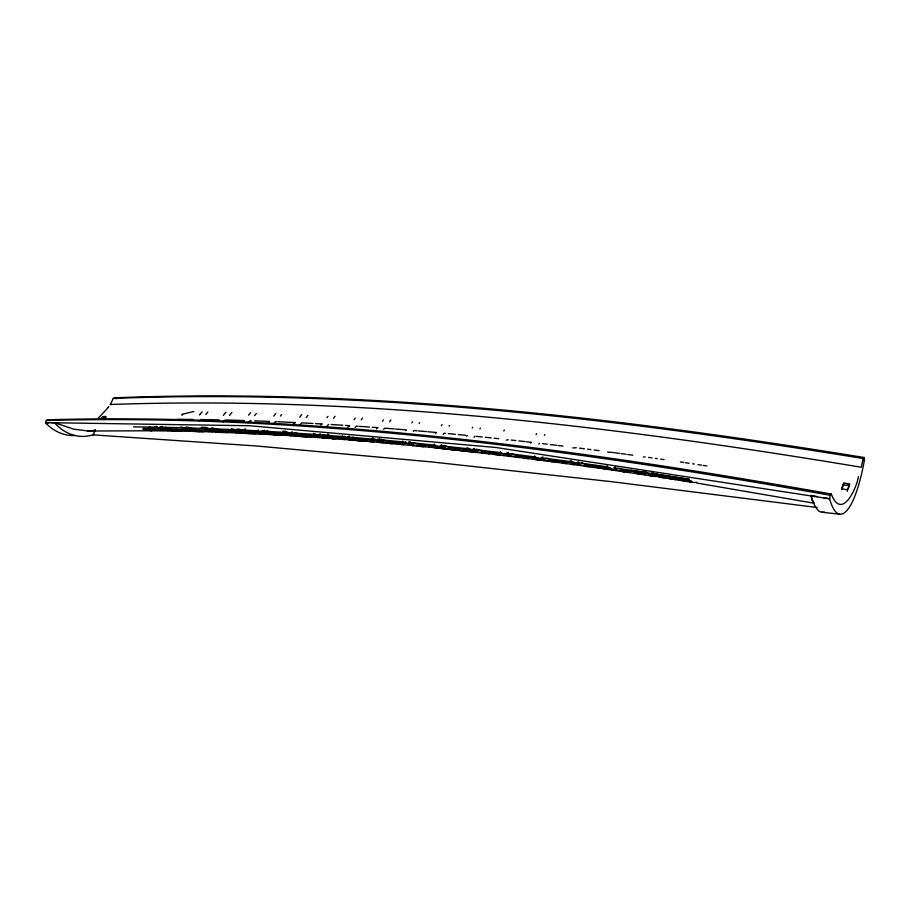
<?xml version="1.0" encoding="UTF-8"?>
<svg xmlns="http://www.w3.org/2000/svg" width="910" height="910" viewBox="0 0 910 910"><rect width="100%" height="100%" fill="white"/><g stroke="black" fill="none" stroke-linecap="round" stroke-linejoin="round"><path stroke-width="1.36" d="M238.022 428.906C232.823 429.679 247.429 433.74 239.637 432.33C237.089 431.226 232.653 431.078 231.731 428.553M841.909 489.648L843.786 483.039L849.656 484.063L848.268 489.023M847.346 491.366L847.369 489.796L841.477 488.75M197.618 430.908L196.856 431.351L199.301 431.647A72.948 47.445 -87.6 0 0 202.464 431.772L208.049 430.896M212.189 427.757L210.153 428.644L215.067 430.339L216.853 431.909L206.752 428.837L205.944 427.472L201.19 427.313M186.937 426.938C181.17 427.859 196.822 431.431 189.257 430.532C186.561 429.44 181.863 429.292 180.862 426.767M222.711 431.772L221.949 432.216L224.361 432.512A73.938 46.899 -87.5 0 0 227.477 432.625L233.017 431.806M144.417 428.087C140.254 428.94 148.967 431.624 148 428.769L162.435 428.951M858.448 476.635C856.39 489.171 841.477 520.691 831.274 494.039L830.17 495.267L829.601 498.805L496.212 447.527L249.772 425.755L51.438 422.729M162.367 426.369L160.376 427.245L171.035 430.498L171.808 429.122L177.484 429.247M188.017 429.008L195.98 431.203L196.276 429.725L215.067 430.339M110.36 404.495L113.261 398.421L115.217 397.772C366.15 388.092 616.821 417.303 864.102 457.491L863.158 458.538L861.326 467.251C613.431 426.028 362.1 395.691 110.36 404.495L110.258 404.643M213.372 429.918L221.085 432.068L221.414 430.578L240.729 431.385M238.602 430.76L246.883 433.183L247.258 431.693L263.365 432.5M264.719 430.271L262.774 431.101L273.398 434.582L273.83 433.08L291.678 434.138M831.274 494.039C573.107 448.209 311.243 412.753 48.458 419.738L46.251 420.465L45.5 422.888A64.121 47.013 -87.3 0 0 75.007 435.515M292.326 431.852L290.222 432.75L300.675 436.254L301.164 434.741L319.524 435.992M320.457 433.854L318.466 434.696L328.726 438.222L329.272 436.709L346.801 438.051M849.542 484.382L847.506 489.489M843.707 483.244L841.591 488.499M349.394 436.163L347.529 436.948L357.584 440.497L358.187 438.973L377.627 440.633M379.481 438.677L377.445 439.519L387.285 443.09L387.944 441.555L406.508 443.295M410.16 441.646C405.121 442.101 418.611 447.982 418.577 444.478L439.166 446.582M817.226 507.507L611.668 481.686L430.851 461.848L257.007 446.025L92.843 434.855L95.482 429.975M441.896 444.899C436.811 445.32 450.097 451.28 450.12 447.743L469.787 449.904M156.793 426.38L156.349 427.177L167.565 430.521L165.916 429.111M474.599 448.516C469.458 448.914 482.516 454.943 482.584 451.36L504.436 453.942M544.851 434.57L544.385 435.401M536.627 433.649L536.058 434.639M504.367 430.021L503.787 430.987M508.292 452.509C503.093 452.873 515.902 458.993 516.038 455.364L540.165 458.412M643.336 456.979L645.224 456.922M480.412 428.132L479.911 428.928M472.722 427.222L472.233 428.018M149.593 428.189L156.224 427.177L156.725 426.392M449.517 425.414L449.005 426.198M607.607 452.099L613.317 452.543M442.055 424.583L441.339 425.675M542.872 456.968C538.47 457.582 549.811 463.201 550.505 459.755L573.698 462.86M419.669 422.706L419.157 423.48M412.526 421.808L411.798 422.888M576.326 447.743L572.731 447.925M390.868 419.999L389.605 421.819M383.394 419.954L382.45 421.307M362.544 418.065L361.259 419.863M355.264 418.077L354.081 419.715M539.425 443.272L538.822 444.114M578.669 461.768C574.187 462.36 585.448 468.104 586.017 464.555L609.928 467.945M335.085 416.268L333.572 418.338M531.44 442.374L530.553 443.147M327.987 416.348L327.02 417.667M301.676 414.607L299.697 417.201M307.944 415.347L306.295 417.508M508.212 439.735L506.29 440.122M275.741 413.561L273.739 416.12M615.592 467.012C611.099 467.524 621.962 473.416 622.633 469.787L629.697 470.971M281.611 414.516L280.382 416.086M250.603 412.639L248.589 415.165M474.895 436.22L474.042 437.3M108.756 406.599L108.085 407.441M256.301 413.527L254.607 415.62M231.879 412.492L229.491 415.392M225.907 412.241L223.291 415.404M107.858 407.725L106.595 409.295M466.443 436.243L467.365 435.492M445.411 433.342L443.989 433.217L443.113 434.275M207.889 411.98L205.831 414.459M655.416 475.634L658.988 476.999L660.398 475.464L665.802 476.305M106.436 409.477L97.427 419.044M435.515 433.57L436.39 432.512L427.916 431.75M406.542 429.918L405.883 430.703M413.265 431.329L413.925 430.532L416.712 430.771M377.946 427.723L376.387 428.917M200.484 413.754L202.179 411.832M200.132 414.152L199.426 414.949M349.713 425.732L347.904 427.154M383.565 429.463L384.702 428.178L394.201 428.917M328.624 424.356L327.213 425.846M322.106 424.014L320.889 424.959M355.127 427.382L356.276 426.119L357.596 426.21M295.25 422.57L293.429 424.242M269.519 421.466L267.153 423.298M244.198 420.579L242.56 421.694M300.05 424.572L301.722 422.877L312.983 423.468M102.614 416.837L100.293 419.021M105.412 416.905L103.126 419.044M219.128 419.863L218.138 420.807M274.081 423.104L275.525 421.66L276.742 421.705M101.351 419.18L103.035 417.599L106.038 417.872L105.844 416.473L102.898 416.564L103.035 417.599M248.089 422.593L250.045 420.704L251.217 420.75M176.779 420.01L177.518 419.317L192.897 419.442M199.563 420.932L201.053 419.544L217.979 419.84M223.246 421.865L225.225 419.999L243.778 420.511M652.97 472.711L651.776 473.462L652.982 472.688M174.811 430.339L154.404 430.783A71.025 48.389 -87.7 0 1 151.196 430.669L148.694 430.373L149.308 430.009M182 430.828L178.11 431.158A71.981 47.946 -87.6 0 1 174.925 431.033L172.445 430.737L174.436 429.565L180.908 429.315M256.097 433.524L253.196 433.751A74.95 46.308 -87.4 0 1 250.113 433.638L247.725 433.342L249.795 432.136L260.897 432.694M284.659 434.502L279.62 435.139A75.985 45.648 -87.4 0 1 276.594 435.037L274.627 434.502M276.208 433.604L277.595 433.604M310.936 436.345L306.795 436.811A77.031 44.931 -87.3 0 1 303.815 436.709L301.494 436.402L302.564 435.799M303.223 435.424L307.523 435.458M329.943 438.154L331.809 438.677A78.112 44.158 -87.2 0 0 334.743 438.779L339.293 438.188M331.547 437.232L333.026 437.255M367.447 440.008L360.553 439.428L358.381 440.656L360.61 440.952A79.204 43.305 -87.1 0 0 363.488 441.043L365.399 440.895M378.389 442.374L385.248 443.079A80.137 42.542 -87 0 0 388.07 443.17L389.025 442.704M389.992 442.169L397.351 442.67M425.471 446.355L423.491 446.537A81.468 41.394 -86.8 0 1 420.738 446.457L418.611 446.162L420.841 444.922L425.209 445.365M455.409 449.745L454.807 449.79A82.628 40.313 -86.7 0 1 452.134 449.722L450.052 449.438L451.019 449.085M483.005 452.748L482.436 453.066L484.45 453.339A83.822 39.153 -86.6 0 0 487.055 453.396L488.215 453.294M522.886 456.399L518.109 455.808L515.788 457.07L517.745 457.343A85.04 37.901 -86.5 0 0 520.258 457.377L521.385 457.264M551.176 460.904L550.152 461.461L552.029 461.723A86.279 36.548 -86.4 0 0 552.836 461.779M551.915 460.505L557.42 460.835M590.874 466.375L589.703 466.523A87.553 35.092 -86.3 0 1 587.36 466.512L585.562 466.261L587.94 464.987L591.318 465.454M623.111 470.925L622.053 471.494L623.782 471.733A88.862 33.522 -86.1 0 0 624.772 471.778M623.862 470.527L626.205 470.459M663.925 477.306L663.458 477.363A90.192 31.839 -86 0 1 661.331 477.397L659.693 477.17L661.058 476.442M661.217 476.351L661.98 475.953M587.416 464.885L585.585 465.431M92.843 434.855L94.219 434.377M95.209 430.043L92.706 430.566A57.956 42.929 68.8 0 1 88.202 430.896M182 414.368L193.75 411.491M254.072 432.694L253.469 433.035M228.797 431.784L223.257 432.466A73.778 47.002 -87.5 0 1 220.14 432.352L216.398 432M696.559 482.232L695.536 482.414A91.33 30.337 -85.9 0 1 693.511 482.471L689.359 481.788M391.675 442.726L388.07 443.17L390.242 443.534A80.319 42.383 -87 0 0 393.063 443.625M517.051 456.365L514.65 456.683A84.835 38.118 -86.5 0 1 512.125 456.649L503.162 455.523M585.323 465.476L583.879 465.692A87.337 35.342 -86.3 0 1 581.399 465.692L571.503 464.271M278.881 434.536L275.161 434.889A75.814 45.762 -87.4 0 1 272.124 434.775L266.983 434.332M332.969 438.154L330.034 438.427A77.93 44.283 -87.2 0 1 327.088 438.324L323.334 437.915M149.547 428.2L142.847 429.088M657.486 476.351L657.247 476.374A89.965 32.123 -86.1 0 1 654.995 476.419L648.796 475.452M150.514 427.245L148.171 427.552M360.883 440.451L358.642 440.645A79.022 43.453 -87.1 0 1 355.753 440.542L348.974 439.883M188.905 431.124L195.195 431.533A72.789 47.536 -87.6 0 0 198.357 431.647L203.954 430.987L200.132 430.874M549.503 460.915L548.684 460.995A86.075 36.775 -86.4 0 1 546.239 460.96L540.062 460.085M304.543 436.345L302.211 436.516A76.861 45.056 -87.3 0 1 299.219 436.413L289.767 435.651M419.885 445.9L418.35 446.025A81.274 41.564 -86.9 0 1 415.597 445.945L411.855 445.502M176.95 430.896L174.117 431.078A71.81 48.025 -87.6 0 1 170.921 430.965L167.201 430.646M620.006 470.811L619.881 470.823A88.645 33.795 -86.2 0 1 617.64 470.834L611.44 469.89M450.575 449.142L449.529 449.221A82.435 40.495 -86.7 0 1 446.833 449.153L434.878 447.822M489.364 451.951L486.395 451.997M457.093 448.357L453.544 448.346M250.739 433.444L248.851 433.547A74.779 46.41 -87.5 0 1 245.78 433.433L242.026 433.069M395.418 442.203L390.265 442.01M482.198 452.725L481.617 452.771A83.618 39.358 -86.6 0 1 479.001 452.714L449.312 449.29M113.261 398.421C364.546 388.809 615.547 418.202 863.158 458.538M555.612 460.392L552.495 460.187M48.458 422.809L45.5 422.888L54.418 422.649A62.585 45.568 -87.5 0 0 94.196 434.4M88.225 430.999L73.767 429.179L54.418 422.649M46.251 420.465C309.423 413.572 571.651 449.256 830.17 495.267M173.412 429.725L171.66 429.713M254.299 432.421L249.795 432.136M87.565 431.022L151.629 430.76M364.512 439.689L360.553 439.428M300.846 435.037L299.743 435.014M178.531 429.85L174.436 429.565M147.807 430.225L149.024 430.237M148.694 430.373L150.241 430.259M149.911 430.385L153.926 430.305M151.14 430.396L152.357 430.419M133.52 426.858L156.224 427.177M153.585 430.43L155.155 430.316M154.814 430.441L156.395 430.339M156.042 430.464L157.623 430.35M157.282 430.475L161.332 430.407M159.75 430.521L162.583 430.43M163.959 429.372L168.725 429.486M162.219 430.555L166.314 430.498M626.501 470.379L624.465 470.208M160.376 427.245L180.783 427.711M163.823 430.453L165.063 430.475M165.95 430.623L167.565 430.521M171.569 430.601L175.334 430.68M172.445 430.737L177.859 430.726M177.837 429.634L190.099 429.554M176.221 430.817L180.396 430.794M181.249 429.702L184.662 429.793M180.009 430.908L181.659 430.817M181.272 430.93L182.933 430.851M182.535 430.965L186.755 430.953M185.083 431.033L190.588 431.056M191.555 429.964L195.309 430.237M327.827 436.914L327.02 436.88M184.923 427.825L205.899 428.496M208.049 431.101L211.893 431.215M195.98 431.203L197.277 431.249M196.856 431.351L201.155 431.363M198.152 431.397L205.057 431.488M204.693 430.339L209.38 430.498M202.031 431.511L203.328 431.556M423.605 445.172L420.841 444.922M204.625 431.59L206.354 431.533M205.922 431.636L210.278 431.67M254.766 420.864L269.098 421.398M207.662 431.579L208.97 431.624M209.835 431.772L215.533 431.852M211.586 431.715L212.906 431.761M215.079 431.954L216.853 431.909M210.153 428.644L231.72 429.543M232.994 431.943L234.314 432M272.693 433.422L271.578 433.365M589.862 465.169L587.94 464.987M228.774 431.215L234.791 431.465M221.085 432.068L223.735 432.17M223.268 432.261L229.07 432.387M225.93 432.375L233.085 432.557M229.923 432.534L231.265 432.591M277.959 421.762L295.102 422.547M232.596 432.648L238.465 432.796M235.28 432.762L236.634 432.83M242.06 431.784L245.256 432.045M237.976 432.887L242.526 432.978M236.1 429.736L258.281 430.851L268.928 434.332L267.119 432.705M252.969 432.785L254.322 432.853M239.819 432.853L241.173 432.921M244.483 429.088L245.734 429.145M246.883 433.183L248.237 433.251M247.725 433.342L253.719 433.524M520.179 456.012L518.109 455.808M249.602 433.319L250.978 433.387M253.196 433.604L255.084 433.592M269.531 433.592L272.272 433.729M254.561 433.672L256.461 433.661M255.938 433.74L261.978 433.956M258.69 433.888L260.067 433.956M265.879 432.955L269.906 433.194M261.443 434.024L268.928 434.332M264.207 434.172L265.595 434.252M315.497 423.605L321.833 423.958M262.774 431.101L285.592 432.455L296.08 435.958L294.487 434.502M286.388 434.502L287.787 434.582M273.398 434.582L277.607 434.821M274.24 434.73L275.639 434.809M277.038 434.889L287.514 435.412M331.183 424.504L342.786 425.232M282.657 433.888L289.027 434.275M279.017 434.912L281.838 435.071M284.091 435.31L285.501 435.389M282.942 431.192L285.672 431.42M292.872 434.514L297.274 434.821M286.923 435.48L291.78 435.685M294.044 435.924L295.466 436.015M345.39 425.391L349.292 425.652M290.222 432.75L313.7 434.354L323.994 437.881L322.288 436.288M300.675 436.254L303.565 436.447M301.494 436.402L315.19 437.244M310.128 435.628L316.68 436.083M305.009 436.55L306.454 436.641M310.173 436.993L311.629 437.096M358.915 426.301L369.505 427.052M314.541 437.289L317.465 437.494M320.627 436.356L325.405 436.743M316.646 437.346L319.581 437.562M318.932 437.608L322.527 437.767M372.167 427.245L377.525 427.632M318.466 434.696L342.626 436.55L352.716 440.099L349.963 438.154M321.867 437.812L323.994 437.881M327.475 434.229L328.84 434.332M335.699 437.46L343.764 438.074M328.726 438.222L334.675 438.677M332.503 438.597L339.157 439.018M219.651 430.999L218.502 430.885M338.463 439.052L345.163 439.496M342.956 439.405L351.203 439.974M395.566 429.031L405.166 429.804M348.155 438.154L350.885 438.381M347.529 436.948L372.395 439.075L382.28 442.635L380.425 440.884M357.584 440.497L361.429 440.906M370.211 440.235L374.374 440.599M360.644 440.759L365.24 441.145M362.965 441.031L367.56 441.43M418.111 430.896L426.506 431.624M366.775 441.27L380.721 442.499M369.107 441.555L373.737 441.964M378.56 440.963L381.358 441.213M377.445 439.519L403.05 441.919L412.696 445.502L410.455 443.625M387.285 443.09L397.511 444.125M388.058 443.238L391.209 443.534M843.752 484.973L849.633 485.508M400.207 442.931L404.484 443.341M448.277 433.615L455.478 434.298M396.737 443.966L410.251 445.343M399.092 444.273L403.858 444.728M458.367 434.582L465.624 435.287M408.249 442.431L434.616 445.115L444.012 448.721L442.499 447.231M409.489 445.195L412.696 445.502M417.849 446.014L419.464 446.173M418.611 446.162L423.468 446.651M476.374 436.368L482.266 436.971M428.132 445.661L434.013 446.264M422.706 446.503L429.964 447.322M485.235 437.278L491.184 437.903M429.213 447.163L444.012 448.721M494.175 438.222L498.669 438.7M439.974 445.684L467.137 448.675L476.248 452.281L474.849 450.894M453.817 448.346L459.834 449.005M450.052 449.438L475.27 452.236M511.249 440.065L515.811 440.565M462.849 449.335L467.387 449.836M304.714 435.333L303.622 435.196M821.764 512.216L839.976 514.23M518.871 440.906L525.002 441.6M526.537 441.782L531.156 442.305M471.323 450.075L472.847 450.245M445.354 447.47L444.364 447.345L444.751 448.869M544.703 459.175L544.032 459.084M472.654 449.312L500.648 452.611L509.463 456.228L507.825 454.568M486.27 451.986L492.469 452.714M481.72 452.918L489.307 453.862M542.542 443.636L547.24 444.194M494.016 452.896L500.25 453.635M493.777 454.329L504.208 455.58M488.59 453.715L499.681 455.102M556.681 445.32L550.379 444.569M332.491 437.266L331.684 437.164M563.017 446.093L558.262 445.513M506.324 453.305L535.171 456.945L543.679 460.551L542.269 459.106M515.094 456.922L519.326 457.502M524.478 456.592L529.279 457.195M523.955 458.026L533.556 459.3M518.632 457.355L528.198 458.617M584.391 448.766L579.545 448.152M530.883 457.4L535.717 458.014M590.874 449.597L587.633 449.176M534.67 459.391L540.745 460.233M532.873 459.163L538.947 459.994M599.042 450.655L594.139 450.018M541.029 457.707L570.775 461.688L578.931 465.294L577.395 463.69M559.058 461.051L564.007 461.711M549.481 461.313L557.443 462.428M614.421 452.691L619.403 453.362M565.667 461.939L570.638 462.61M554.952 462.041L566.611 463.656M626.091 454.272L621.075 453.589M562.278 463.019L574.005 464.669M632.814 455.193L627.764 454.5M576.815 462.519L607.482 466.853L615.274 470.447L613.977 469.071M584.914 466.125L594.958 467.581M585.562 466.261L587.428 466.523M648.625 457.4L652.049 457.878M593.013 465.692L603.216 467.137M592.433 467.171L600.634 468.388M655.473 458.367L657.191 458.617M604.922 467.376L608.358 467.865M598.109 467.979L604.433 468.934M660.637 459.106L664.084 459.607M605.707 469.06L613.977 470.311M603.808 468.786L608.244 469.48M613.715 467.763L645.349 472.483L652.754 476.055L651.332 474.519M683.819 462.485L680.316 461.973M626.125 470.299L636.704 472.017M623.373 471.642L627.866 472.347M621.439 471.357L623.987 471.778M689.097 463.27L685.571 462.746M636.67 471.869L645.52 473.337M631.392 471.084L640.219 472.54M635.043 473.371L637.603 473.803M629.197 472.495L635.646 473.507M627.252 472.21L629.8 472.631M701.496 465.135L697.947 464.6M692.624 463.804L694.398 464.066M641.971 472.665L647.294 473.462M638.957 473.962L645.44 474.986M637 473.666L641.516 474.394M703.282 465.408L706.854 465.954M644.849 474.849L651.355 475.885M630.71 470.242L689.279 479.32L651.969 473.496L655.382 475.611M659.113 477.033L663.674 477.784M659.693 477.17L661.684 477.477M673.047 477.432L674.867 477.716M667.61 476.578L669.419 476.863M669.112 478.592L675.72 479.672M665.096 477.966L671.694 479.035M663.094 477.648L665.676 478.091M679.19 480.173L681.783 480.628M673.138 479.217L679.759 480.309M687.312 481.47L689.916 481.925M683.251 480.821L687.88 481.595M681.215 480.491L683.808 480.946M863.419 459.527L864.5 459.709L864.102 457.491M696.662 483.017L813.915 503.185M813.995 502.889L812.095 500.147L811.094 495.438L817.237 496.553M823.402 497.668L829.601 498.805A91.284 21.613 -85.4 0 0 864.5 459.709M686.993 479.161L688.051 479.365C686.788 481.39 693.443 483.085 690.326 480.946M688.324 480.958L651.969 473.496M148 428.769L146.794 428.508M171.808 429.122L165.108 427.268M196.276 429.725L188.074 427.268M221.414 430.578L213.452 428.155M247.258 431.693L238.989 429.076M165.233 428.894L162.276 428.155M273.83 433.08L266.789 430.885M301.164 434.741L294.635 432.694M329.272 436.709L322.595 434.536M358.187 438.973L352.818 437.278M387.819 441.532L383.076 440.008M418.577 444.478L413.333 442.715M293.441 434.104L291.655 433.626M450.12 447.743L443.796 445.422M474.383 450.427L472.836 449.984M482.584 451.36L476.578 449.096M265.595 432.341L263.65 431.784M516.038 455.364L511.363 453.646M320.821 435.856L319.342 435.424M550.505 459.755L546.318 458.196M187.062 428.815L184.889 428.166M585.915 464.532L581.49 462.746M379.004 440.508L377.332 439.985M622.633 469.787L618.709 468.195M211.632 429.474L210.358 429.076M161.707 427.996L159.33 427.234M348.905 437.858L347.063 437.266M440.918 446.56L440.303 446.366M660.398 475.464L658.078 474.599M237.203 430.475L235.656 429.975M506.426 453.999L505.391 453.646M290.7 433.331L288.925 432.716M184.32 427.973L182.307 427.268M318.409 435.116L316.805 434.548M262.535 431.42L261.011 430.885M575.871 462.951L575.222 462.724M209.357 428.747L207.651 428.132M234.962 429.736L233.131 429.054M376.558 439.712L374.886 439.075M471.289 449.438L470.334 449.062M345.88 436.834L344.697 436.368M287.981 432.364L286.616 431.818M207.082 427.916L205.944 427.472M406.053 442.158L405.177 441.794M382.7 439.849L380.915 439.086M315.463 434.024L314.53 433.626M573.948 462.212L573.198 461.87M469.617 448.755L468.32 448.164M373.737 438.586L372.838 438.176M657.464 474.326L656.064 473.655M467.137 447.572L467.137 448.675M571.924 461.233L571.298 460.892M646.589 472.165L646.02 471.824M48.458 419.738L49.629 420.704M689.496 480.036L690.212 480.81M115.217 397.772L116.048 398.921M644.837 471.357L645.349 472.483M691.361 480.878L691.953 482.254M607.027 465.772L607.482 466.853M652.652 474.519L653.334 476.192M615.319 469.071L615.899 470.584M570.365 460.631L570.775 461.688M578.976 463.747L579.204 464.373M579.283 464.589L579.579 465.431M534.796 455.842L535.171 456.945M543.805 459.049L544.351 460.699M500.329 451.622L500.648 452.611M509.884 455.466L510.157 456.376M476.533 450.871L476.976 452.429M434.377 444.103L434.616 445.115M413.197 444.535L413.459 445.65M382.848 441.794L383.053 442.783M402.857 440.929L403.05 441.919M353.308 439.098L353.512 440.247M372.224 438.028L372.395 439.075M324.597 436.641L324.813 438.028M342.49 435.537L342.626 436.55M296.728 434.752L296.899 436.106M269.633 433.149L269.769 434.479M313.609 433.365L313.7 434.354M243.277 431.84L243.38 433.137M285.535 431.351L285.592 432.455M217.649 430.862L217.718 432.057M192.704 429.998L192.738 431.238M258.258 429.918L258.281 430.851M168.441 429.452L168.441 430.669M149.843 429.054A13.525 0.717 9.9 0 1 149.536 429.042M182.557 414.346A13.036 7.337 -17.1 0 1 181.989 415.37M824.323 512.023A88.043 21.749 -85.2 0 1 811.094 495.438"/></g></svg>
